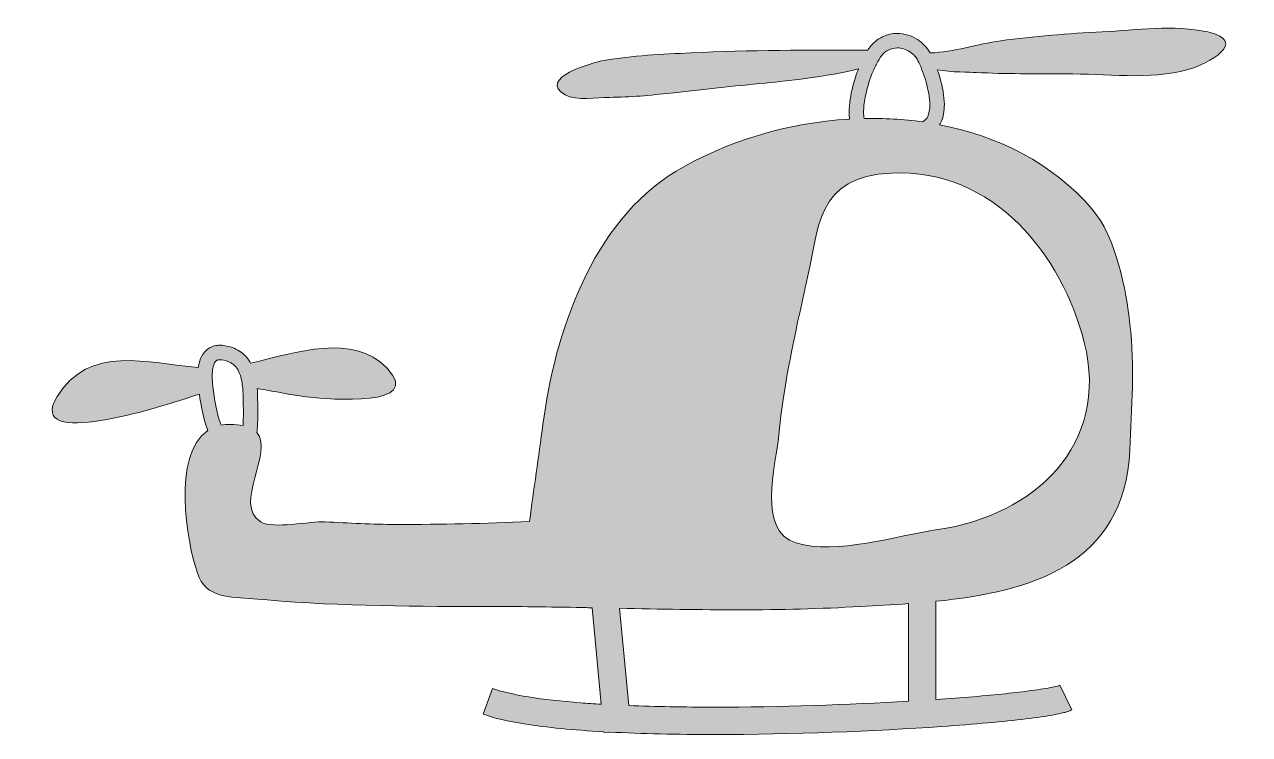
# Model space of a CAD drawing. Header units: inches. Extents: x -2 to 104, y 0 to 61.
import ezdxf

# ---------------------------------------------------------------- set-up
doc = ezdxf.new("R2010")
doc.units = ezdxf.units.IN
doc.header["$MEASUREMENT"] = 0
doc.layers.add('Layer 1', color=7, linetype='Continuous')

msp = doc.modelspace()

# ---------------------------------------------------------------- hatches: boundary and pattern name
at = {"layer": 'Layer 1', "true_color": 0x018796}
h = msp.add_hatch(color=134, dxfattribs=at)
h.dxf.hatch_style = 2
edge = h.paths.add_edge_path()
edge.add_spline(control_points=[(11.41, 29.03), (11.88, 29.18), (12.32, 29.33), (12.74, 29.46), (12.88, 28.46), (13.06, 27.41), (13.43, 26.41), (13.44, 26.37), (13.46, 26.34), (13.47, 26.3), (10.35, 24.21), (11.65, 16.69), (12.57, 13.97), (13.31, 11.74), (15.43, 11.93), (17.4, 11.75), (23.77, 11.14), (30.59, 11.07), (36.99, 11.08), (39.78, 11.09), (42.57, 11.05), (45.35, 11), (45.81, 10.99), (46.28, 10.98), (46.74, 10.97), (46.74, 10.97), (47.52, 2.62), (47.52, 2.62), (46.91, 2.66), (46.32, 2.7), (45.75, 2.74), (44.07, 2.87), (42.54, 3.04), (41.25, 3.25), (39.95, 3.46), (38.87, 3.72), (38.11, 3.99), (38.11, 3.99), (37.31, 1.76), (37.31, 1.76), (38.29, 1.41), (39.48, 1.14), (40.87, 0.92), (42.82, 0.6), (45.15, 0.38), (47.74, 0.24), (47.74, 0.24), (47.75, 0.17), (47.75, 0.17), (47.75, 0.17), (48.23, 0.21), (48.23, 0.21), (48.24, 0.21), (48.26, 0.21), (48.27, 0.21), (51.06, 0.06), (54.13, 0), (57.29, 0), (64.08, 0), (71.26, 0.29), (77, 0.69), (79.87, 0.89), (82.37, 1.12), (84.29, 1.35), (85.25, 1.47), (86.06, 1.58), (86.71, 1.7), (87.03, 1.76), (87.32, 1.83), (87.57, 1.89), (87.7, 1.92), (87.82, 1.96), (87.93, 2), (88.05, 2.04), (88.16, 2.08), (88.27, 2.13), (88.27, 2.13), (87.25, 4.27), (87.25, 4.27), (87.25, 4.27), (87.28, 4.2), (87.28, 4.2), (87.28, 4.2), (87.25, 4.27), (87.25, 4.27), (87.25, 4.27), (87.25, 4.27), (87.25, 4.27), (87.23, 4.26), (87.19, 4.24), (87.13, 4.22), (87.01, 4.19), (86.82, 4.14), (86.59, 4.09), (86.15, 4), (85.53, 3.9), (84.78, 3.8), (83.47, 3.62), (81.75, 3.44), (79.75, 3.27), (78.74, 3.19), (77.65, 3.11), (76.5, 3.03), (76.5, 3.03), (76.5, 11.53), (76.5, 11.53), (84.75, 12.36), (92.83, 14.67), (93.3, 24.62), (93.47, 28.27), (93.7, 31.87), (93.31, 35.51), (92.99, 38.47), (92.1, 43.08), (90.02, 45.49), (86.6, 49.46), (81.91, 51.8), (76.83, 52.78), (76.87, 52.84), (76.9, 52.89), (76.93, 52.96), (76.93, 52.96), (76.93, 52.96), (76.93, 52.96), (77.16, 53.44), (77.23, 53.98), (77.24, 54.52), (77.23, 55.28), (77.08, 56.06), (76.87, 56.79), (76.8, 57.05), (76.71, 57.3), (76.63, 57.54), (77.82, 57.31), (79.47, 57.33), (79.99, 57.3), (82.61, 57.17), (85.07, 57.19), (87.7, 57.19), (91.18, 57.19), (94.98, 56.64), (98.32, 57.55), (100.06, 58.03), (103.66, 60), (100.05, 60.81), (97.15, 61.45), (93.85, 60.96), (90.9, 60.82), (88, 60.68), (85, 60.44), (82.12, 60.05), (80.1, 59.77), (78.05, 59.05), (76.01, 59), (75.73, 59.48), (75.35, 59.87), (74.92, 60.15), (74.39, 60.49), (73.78, 60.68), (73.16, 60.68), (72.73, 60.68), (72.29, 60.59), (71.88, 60.39), (71.47, 60.19), (71.1, 59.89), (70.8, 59.49), (70.8, 59.49), (70.8, 59.49), (70.8, 59.49), (70.73, 59.41), (70.67, 59.32), (70.61, 59.23), (65.52, 59.24), (60.4, 59.25), (55.31, 59), (52.8, 58.88), (50.24, 58.77), (47.78, 58.35), (46.76, 58.17), (41.94, 56.78), (44.4, 55.37), (45.39, 54.81), (47.17, 55.15), (48.26, 55.15), (50.05, 55.15), (51.79, 55.33), (53.56, 55.52), (56.3, 55.8), (59.01, 56.14), (61.75, 56.39), (62.52, 56.46), (67.53, 56.96), (69.81, 57.63), (69.62, 57.16), (69.45, 56.65), (69.32, 56.13), (69.12, 55.36), (69, 54.58), (69, 53.86), (69, 53.66), (69.01, 53.46), (69.03, 53.27), (63.64, 52.95), (58.32, 51.34), (54.02, 48.75), (46.66, 44.32), (43.49, 34.61), (42.48, 26.83), (42.11, 23.99), (41.69, 21.28), (41.33, 18.44), (37.48, 18.25), (33.69, 18.18), (29.83, 18.18), (27.71, 18.18), (25.67, 18.31), (23.61, 18.41), (22.37, 18.47), (19.08, 17.76), (18.06, 18.4), (15.6, 19.95), (19.23, 24.41), (17.72, 26.14), (17.74, 26.3), (17.75, 26.46), (17.77, 26.63), (17.8, 27.04), (17.8, 27.46), (17.81, 27.85), (17.81, 28.13), (17.8, 28.4), (17.79, 28.62), (17.79, 28.85), (17.78, 29.04), (17.78, 29.16), (17.78, 29.41), (17.77, 29.67), (17.75, 29.94), (19.25, 29.72), (20.76, 29.35), (22.28, 29.2), (23.92, 29.03), (32.28, 28.28), (28.99, 31.7), (26, 34.8), (21.15, 33.05), (17.18, 32.15), (17.09, 32.31), (16.98, 32.47), (16.86, 32.62), (16.58, 32.96), (16.2, 33.25), (15.74, 33.43), (15.31, 33.6), (14.91, 33.69), (14.54, 33.69), (14.36, 33.69), (14.19, 33.67), (14.03, 33.63), (13.75, 33.56), (13.49, 33.41), (13.29, 33.22), (13.15, 33.07), (13.03, 32.91), (12.94, 32.74), (12.8, 32.48), (12.72, 32.2), (12.67, 31.92), (12.66, 31.87), (12.65, 31.82), (12.65, 31.77), (8.28, 32.13), (3.18, 33.79), (0.43, 29.25), (-2.4, 24.58), (9.62, 28.45), (11.41, 29.03)], knot_values=[0, 0, 0, 0, 1, 1, 1, 2, 2, 2, 3, 3, 3, 4, 4, 4, 5, 5, 5, 6, 6, 6, 7, 7, 7, 8, 8, 8, 9, 9, 9, 10, 10, 10, 11, 11, 11, 12, 12, 12, 13, 13, 13, 14, 14, 14, 15, 15, 15, 16, 16, 16, 17, 17, 17, 18, 18, 18, 19, 19, 19, 20, 20, 20, 21, 21, 21, 22, 22, 22, 23, 23, 23, 24, 24, 24, 25, 25, 25, 26, 26, 26, 27, 27, 27, 28, 28, 28, 29, 29, 29, 30, 30, 30, 31, 31, 31, 32, 32, 32, 33, 33, 33, 34, 34, 34, 35, 35, 35, 36, 36, 36, 37, 37, 37, 38, 38, 38, 39, 39, 39, 40, 40, 40, 41, 41, 41, 42, 42, 42, 43, 43, 43, 44, 44, 44, 45, 45, 45, 46, 46, 46, 47, 47, 47, 48, 48, 48, 49, 49, 49, 50, 50, 50, 51, 51, 51, 52, 52, 52, 53, 53, 53, 54, 54, 54, 55, 55, 55, 56, 56, 56, 57, 57, 57, 58, 58, 58, 59, 59, 59, 60, 60, 60, 61, 61, 61, 62, 62, 62, 63, 63, 63, 64, 64, 64, 65, 65, 65, 66, 66, 66, 67, 67, 67, 68, 68, 68, 69, 69, 69, 70, 70, 70, 71, 71, 71, 72, 72, 72, 73, 73, 73, 74, 74, 74, 75, 75, 75, 76, 76, 76, 77, 77, 77, 78, 78, 78, 79, 79, 79, 80, 80, 80, 81, 81, 81, 82, 82, 82, 83, 83, 83, 84, 84, 84, 85, 85, 85, 86, 86, 86, 87, 87, 87, 88, 88, 88, 89, 89, 89, 90, 90, 90, 91, 91, 91, 92, 92, 92, 92], degree=3, periodic=1)
edge = h.paths.add_edge_path()
edge.add_spline(control_points=[(70.25, 53.86), (70.25, 54.24), (70.29, 54.68), (70.38, 55.13), (70.51, 55.81), (70.72, 56.54), (70.97, 57.18), (71.1, 57.5), (71.24, 57.81), (71.38, 58.07), (71.52, 58.33), (71.66, 58.56), (71.79, 58.73), (71.79, 58.73), (71.79, 58.73), (71.79, 58.73), (71.98, 58.98), (72.2, 59.15), (72.43, 59.26), (72.66, 59.37), (72.9, 59.43), (73.16, 59.43), (73.52, 59.43), (73.9, 59.31), (74.24, 59.1), (74.57, 58.89), (74.85, 58.57), (75.03, 58.18), (75.24, 57.72), (75.48, 57.1), (75.67, 56.45), (75.85, 55.79), (75.98, 55.1), (75.98, 54.52), (75.98, 54.1), (75.92, 53.75), (75.8, 53.49), (75.8, 53.49), (75.8, 53.49), (75.8, 53.49), (75.74, 53.36), (75.61, 53.2), (75.4, 53.05), (75.39, 53.04), (75.38, 53.03), (75.37, 53.02), (73.7, 53.26), (71.99, 53.35), (70.29, 53.32), (70.26, 53.47), (70.25, 53.66), (70.25, 53.86)], knot_values=[0, 0, 0, 0, 1, 1, 1, 2, 2, 2, 3, 3, 3, 4, 4, 4, 5, 5, 5, 6, 6, 6, 7, 7, 7, 8, 8, 8, 9, 9, 9, 10, 10, 10, 11, 11, 11, 12, 12, 12, 13, 13, 13, 14, 14, 14, 15, 15, 15, 16, 16, 16, 17, 17, 17, 17], degree=3, periodic=1)
edge = h.paths.add_edge_path()
edge.add_spline(control_points=[(62.91, 25.94), (63.34, 30.32), (64.28, 34.63), (65.26, 38.91), (66.42, 44.02), (66.12, 48.28), (72.66, 48.59), (81.55, 49), (87.43, 41.49), (89.35, 33.93), (91.6, 25.09), (85.05, 18.95), (76.65, 17.73), (73.14, 17.22), (67.83, 15.52), (64.4, 16.58), (61.01, 17.63), (62.63, 23.13), (62.91, 25.94)], knot_values=[0, 0, 0, 0, 1, 1, 1, 2, 2, 2, 3, 3, 3, 4, 4, 4, 5, 5, 5, 6, 6, 6, 6], degree=3, periodic=1)
edge = h.paths.add_edge_path()
edge.add_spline(control_points=[(70, 11.08), (71.34, 11.16), (72.73, 11.23), (74.13, 11.33), (74.13, 11.33), (74.13, 2.88), (74.13, 2.88), (68.98, 2.57), (62.98, 2.37), (57.29, 2.37), (54.73, 2.37), (52.23, 2.41), (49.91, 2.5), (49.91, 2.5), (49.12, 10.92), (49.12, 10.92), (56.09, 10.79), (63.04, 10.66), (70, 11.08)], knot_values=[0, 0, 0, 0, 1, 1, 1, 2, 2, 2, 3, 3, 3, 4, 4, 4, 5, 5, 5, 6, 6, 6, 6], degree=3, periodic=1)
edge = h.paths.add_edge_path()
edge.add_spline(control_points=[(14.11, 32.25), (14.16, 32.32), (14.21, 32.36), (14.26, 32.39), (14.32, 32.42), (14.4, 32.44), (14.54, 32.44), (14.71, 32.44), (14.95, 32.4), (15.28, 32.27), (15.54, 32.16), (15.73, 32.02), (15.89, 31.83), (16.01, 31.68), (16.12, 31.51), (16.2, 31.3), (16.33, 31), (16.41, 30.65), (16.46, 30.27), (16.51, 29.9), (16.53, 29.51), (16.53, 29.15), (16.53, 29.01), (16.54, 28.82), (16.54, 28.59), (16.55, 28.37), (16.55, 28.12), (16.55, 27.85), (16.55, 27.49), (16.54, 27.1), (16.52, 26.74), (16.21, 26.81), (15.84, 26.84), (15.4, 26.84), (15.13, 26.84), (14.87, 26.81), (14.63, 26.77), (14.62, 26.79), (14.61, 26.82), (14.6, 26.85), (14.22, 27.86), (14.05, 29.01), (13.91, 30.16), (13.87, 30.46), (13.85, 30.76), (13.85, 31.04), (13.85, 31.29), (13.87, 31.51), (13.9, 31.71), (13.93, 31.85), (13.97, 31.97), (14.01, 32.07), (14.04, 32.15), (14.07, 32.21), (14.11, 32.25)], knot_values=[0, 0, 0, 0, 1, 1, 1, 2, 2, 2, 3, 3, 3, 4, 4, 4, 5, 5, 5, 6, 6, 6, 7, 7, 7, 8, 8, 8, 9, 9, 9, 10, 10, 10, 11, 11, 11, 12, 12, 12, 13, 13, 13, 14, 14, 14, 15, 15, 15, 16, 16, 16, 17, 17, 17, 18, 18, 18, 18], degree=3, periodic=1)

# ---------------------------------------------------------------- linework, layer by layer
at = {"layer": 'Layer 1', "lineweight": 0}
for points, knots in [([(11.41, 29.03), (11.88, 29.18), (12.32, 29.33), (12.74, 29.46), (12.88, 28.46), (13.06, 27.41), (13.43, 26.41), (13.44, 26.37), (13.46, 26.34), (13.47, 26.3), (10.35, 24.21), (11.65, 16.69), (12.57, 13.97), (13.31, 11.74), (15.43, 11.93), (17.4, 11.75), (23.77, 11.14), (30.59, 11.07), (36.99, 11.08), (39.78, 11.09), (42.57, 11.05), (45.35, 11), (45.81, 10.99), (46.28, 10.98), (46.74, 10.97), (46.74, 10.97), (47.52, 2.62), (47.52, 2.62), (46.91, 2.66), (46.32, 2.7), (45.75, 2.74), (44.07, 2.87), (42.54, 3.04), (41.25, 3.25), (39.95, 3.46), (38.87, 3.72), (38.11, 3.99), (38.11, 3.99), (37.31, 1.76), (37.31, 1.76), (38.29, 1.41), (39.48, 1.14), (40.87, 0.92), (42.82, 0.6), (45.15, 0.38), (47.74, 0.24), (47.74, 0.24), (47.75, 0.17), (47.75, 0.17), (47.75, 0.17), (48.23, 0.21), (48.23, 0.21), (48.24, 0.21), (48.26, 0.21), (48.27, 0.21), (51.06, 0.06), (54.13, 0), (57.29, 0), (64.08, 0), (71.26, 0.29), (77, 0.69), (79.87, 0.89), (82.37, 1.12), (84.29, 1.35), (85.25, 1.47), (86.06, 1.58), (86.71, 1.7), (87.03, 1.76), (87.32, 1.83), (87.57, 1.89), (87.7, 1.92), (87.82, 1.96), (87.93, 2), (88.05, 2.04), (88.16, 2.08), (88.27, 2.13), (88.27, 2.13), (87.25, 4.27), (87.25, 4.27), (87.25, 4.27), (87.28, 4.2), (87.28, 4.2), (87.28, 4.2), (87.25, 4.27), (87.25, 4.27), (87.25, 4.27), (87.25, 4.27), (87.25, 4.27), (87.23, 4.26), (87.19, 4.24), (87.13, 4.22), (87.01, 4.19), (86.82, 4.14), (86.59, 4.09), (86.15, 4), (85.53, 3.9), (84.78, 3.8), (83.47, 3.62), (81.75, 3.44), (79.75, 3.27), (78.74, 3.19), (77.65, 3.11), (76.5, 3.03), (76.5, 3.03), (76.5, 11.53), (76.5, 11.53), (84.75, 12.36), (92.83, 14.67), (93.3, 24.62), (93.47, 28.27), (93.7, 31.87), (93.31, 35.51), (92.99, 38.47), (92.1, 43.08), (90.02, 45.49), (86.6, 49.46), (81.91, 51.8), (76.83, 52.78), (76.87, 52.84), (76.9, 52.89), (76.93, 52.96), (76.93, 52.96), (76.93, 52.96), (76.93, 52.96), (77.16, 53.44), (77.23, 53.98), (77.24, 54.52), (77.23, 55.28), (77.08, 56.06), (76.87, 56.79), (76.8, 57.05), (76.71, 57.3), (76.63, 57.54), (77.82, 57.31), (79.47, 57.33), (79.99, 57.3), (82.61, 57.17), (85.07, 57.19), (87.7, 57.19), (91.18, 57.19), (94.98, 56.64), (98.32, 57.55), (100.06, 58.03), (103.66, 60), (100.05, 60.81), (97.15, 61.45), (93.85, 60.96), (90.9, 60.82), (88, 60.68), (85, 60.44), (82.12, 60.05), (80.1, 59.77), (78.05, 59.05), (76.01, 59), (75.73, 59.48), (75.35, 59.87), (74.92, 60.15), (74.39, 60.49), (73.78, 60.68), (73.16, 60.68), (72.73, 60.68), (72.29, 60.59), (71.88, 60.39), (71.47, 60.19), (71.1, 59.89), (70.8, 59.49), (70.8, 59.49), (70.8, 59.49), (70.8, 59.49), (70.73, 59.41), (70.67, 59.32), (70.61, 59.23), (65.52, 59.24), (60.4, 59.25), (55.31, 59), (52.8, 58.88), (50.24, 58.77), (47.78, 58.35), (46.76, 58.17), (41.94, 56.78), (44.4, 55.37), (45.39, 54.81), (47.17, 55.15), (48.26, 55.15), (50.05, 55.15), (51.79, 55.33), (53.56, 55.52), (56.3, 55.8), (59.01, 56.14), (61.75, 56.39), (62.52, 56.46), (67.53, 56.96), (69.81, 57.63), (69.62, 57.16), (69.45, 56.65), (69.32, 56.13), (69.12, 55.36), (69, 54.58), (69, 53.86), (69, 53.66), (69.01, 53.46), (69.03, 53.27), (63.64, 52.95), (58.32, 51.34), (54.02, 48.75), (46.66, 44.32), (43.49, 34.61), (42.48, 26.83), (42.11, 23.99), (41.69, 21.28), (41.33, 18.44), (37.48, 18.25), (33.69, 18.18), (29.83, 18.18), (27.71, 18.18), (25.67, 18.31), (23.61, 18.41), (22.37, 18.47), (19.08, 17.76), (18.06, 18.4), (15.6, 19.95), (19.23, 24.41), (17.72, 26.14), (17.74, 26.3), (17.75, 26.46), (17.77, 26.63), (17.8, 27.04), (17.8, 27.46), (17.81, 27.85), (17.81, 28.13), (17.8, 28.4), (17.79, 28.62), (17.79, 28.85), (17.78, 29.04), (17.78, 29.16), (17.78, 29.41), (17.77, 29.67), (17.75, 29.94), (19.25, 29.72), (20.76, 29.35), (22.28, 29.2), (23.92, 29.03), (32.28, 28.28), (28.99, 31.7), (26, 34.8), (21.15, 33.05), (17.18, 32.15), (17.09, 32.31), (16.98, 32.47), (16.86, 32.62), (16.58, 32.96), (16.2, 33.25), (15.74, 33.43), (15.31, 33.6), (14.91, 33.69), (14.54, 33.69), (14.36, 33.69), (14.19, 33.67), (14.03, 33.63), (13.75, 33.56), (13.49, 33.41), (13.29, 33.22), (13.15, 33.07), (13.03, 32.91), (12.94, 32.74), (12.8, 32.48), (12.72, 32.2), (12.67, 31.92), (12.66, 31.87), (12.65, 31.82), (12.65, 31.77), (8.28, 32.13), (3.18, 33.79), (0.43, 29.25), (-2.4, 24.58), (9.62, 28.45), (11.41, 29.03)], [0, 0, 0, 0, 1, 1, 1, 2, 2, 2, 3, 3, 3, 4, 4, 4, 5, 5, 5, 6, 6, 6, 7, 7, 7, 8, 8, 8, 9, 9, 9, 10, 10, 10, 11, 11, 11, 12, 12, 12, 13, 13, 13, 14, 14, 14, 15, 15, 15, 16, 16, 16, 17, 17, 17, 18, 18, 18, 19, 19, 19, 20, 20, 20, 21, 21, 21, 22, 22, 22, 23, 23, 23, 24, 24, 24, 25, 25, 25, 26, 26, 26, 27, 27, 27, 28, 28, 28, 29, 29, 29, 30, 30, 30, 31, 31, 31, 32, 32, 32, 33, 33, 33, 34, 34, 34, 35, 35, 35, 36, 36, 36, 37, 37, 37, 38, 38, 38, 39, 39, 39, 40, 40, 40, 41, 41, 41, 42, 42, 42, 43, 43, 43, 44, 44, 44, 45, 45, 45, 46, 46, 46, 47, 47, 47, 48, 48, 48, 49, 49, 49, 50, 50, 50, 51, 51, 51, 52, 52, 52, 53, 53, 53, 54, 54, 54, 55, 55, 55, 56, 56, 56, 57, 57, 57, 58, 58, 58, 59, 59, 59, 60, 60, 60, 61, 61, 61, 62, 62, 62, 63, 63, 63, 64, 64, 64, 65, 65, 65, 66, 66, 66, 67, 67, 67, 68, 68, 68, 69, 69, 69, 70, 70, 70, 71, 71, 71, 72, 72, 72, 73, 73, 73, 74, 74, 74, 75, 75, 75, 76, 76, 76, 77, 77, 77, 78, 78, 78, 79, 79, 79, 80, 80, 80, 81, 81, 81, 82, 82, 82, 83, 83, 83, 84, 84, 84, 85, 85, 85, 86, 86, 86, 87, 87, 87, 88, 88, 88, 89, 89, 89, 90, 90, 90, 91, 91, 91, 92, 92, 92, 92]), ([(70.25, 53.86), (70.25, 54.24), (70.29, 54.68), (70.38, 55.13), (70.51, 55.81), (70.72, 56.54), (70.97, 57.18), (71.1, 57.5), (71.24, 57.81), (71.38, 58.07), (71.52, 58.33), (71.66, 58.56), (71.79, 58.73), (71.79, 58.73), (71.79, 58.73), (71.79, 58.73), (71.98, 58.98), (72.2, 59.15), (72.43, 59.26), (72.66, 59.37), (72.9, 59.43), (73.16, 59.43), (73.52, 59.43), (73.9, 59.31), (74.24, 59.1), (74.57, 58.89), (74.85, 58.57), (75.03, 58.18), (75.24, 57.72), (75.48, 57.1), (75.67, 56.45), (75.85, 55.79), (75.98, 55.1), (75.98, 54.52), (75.98, 54.1), (75.92, 53.75), (75.8, 53.49), (75.8, 53.49), (75.8, 53.49), (75.8, 53.49), (75.74, 53.36), (75.61, 53.2), (75.4, 53.05), (75.39, 53.04), (75.38, 53.03), (75.37, 53.02), (73.7, 53.26), (71.99, 53.35), (70.29, 53.32), (70.26, 53.47), (70.25, 53.66), (70.25, 53.86)], [0, 0, 0, 0, 1, 1, 1, 2, 2, 2, 3, 3, 3, 4, 4, 4, 5, 5, 5, 6, 6, 6, 7, 7, 7, 8, 8, 8, 9, 9, 9, 10, 10, 10, 11, 11, 11, 12, 12, 12, 13, 13, 13, 14, 14, 14, 15, 15, 15, 16, 16, 16, 17, 17, 17, 17]), ([(62.91, 25.94), (63.34, 30.32), (64.28, 34.63), (65.26, 38.91), (66.42, 44.02), (66.12, 48.28), (72.66, 48.59), (81.55, 49), (87.43, 41.49), (89.35, 33.93), (91.6, 25.09), (85.05, 18.95), (76.65, 17.73), (73.14, 17.22), (67.83, 15.52), (64.4, 16.58), (61.01, 17.63), (62.63, 23.13), (62.91, 25.94)], [0, 0, 0, 0, 1, 1, 1, 2, 2, 2, 3, 3, 3, 4, 4, 4, 5, 5, 5, 6, 6, 6, 6]), ([(14.11, 32.25), (14.16, 32.32), (14.21, 32.36), (14.26, 32.39), (14.32, 32.42), (14.4, 32.44), (14.54, 32.44), (14.71, 32.44), (14.95, 32.4), (15.28, 32.27), (15.54, 32.16), (15.73, 32.02), (15.89, 31.83), (16.01, 31.68), (16.12, 31.51), (16.2, 31.3), (16.33, 31), (16.41, 30.65), (16.46, 30.27), (16.51, 29.9), (16.53, 29.51), (16.53, 29.15), (16.53, 29.01), (16.54, 28.82), (16.54, 28.59), (16.55, 28.37), (16.55, 28.12), (16.55, 27.85), (16.55, 27.49), (16.54, 27.1), (16.52, 26.74), (16.21, 26.81), (15.84, 26.84), (15.4, 26.84), (15.13, 26.84), (14.87, 26.81), (14.63, 26.77), (14.62, 26.79), (14.61, 26.82), (14.6, 26.85), (14.22, 27.86), (14.05, 29.01), (13.91, 30.16), (13.87, 30.46), (13.85, 30.76), (13.85, 31.04), (13.85, 31.29), (13.87, 31.51), (13.9, 31.71), (13.93, 31.85), (13.97, 31.97), (14.01, 32.07), (14.04, 32.15), (14.07, 32.21), (14.11, 32.25)], [0, 0, 0, 0, 1, 1, 1, 2, 2, 2, 3, 3, 3, 4, 4, 4, 5, 5, 5, 6, 6, 6, 7, 7, 7, 8, 8, 8, 9, 9, 9, 10, 10, 10, 11, 11, 11, 12, 12, 12, 13, 13, 13, 14, 14, 14, 15, 15, 15, 16, 16, 16, 17, 17, 17, 18, 18, 18, 18]), ([(70, 11.08), (71.34, 11.16), (72.73, 11.23), (74.13, 11.33), (74.13, 11.33), (74.13, 2.88), (74.13, 2.88), (68.98, 2.57), (62.98, 2.37), (57.29, 2.37), (54.73, 2.37), (52.23, 2.41), (49.91, 2.5), (49.91, 2.5), (49.12, 10.92), (49.12, 10.92), (56.09, 10.79), (63.04, 10.66), (70, 11.08)], [0, 0, 0, 0, 1, 1, 1, 2, 2, 2, 3, 3, 3, 4, 4, 4, 5, 5, 5, 6, 6, 6, 6])]:
    msp.add_open_spline(points, degree=3, knots=knots, dxfattribs=at)

doc.saveas('drawing.dxf')
